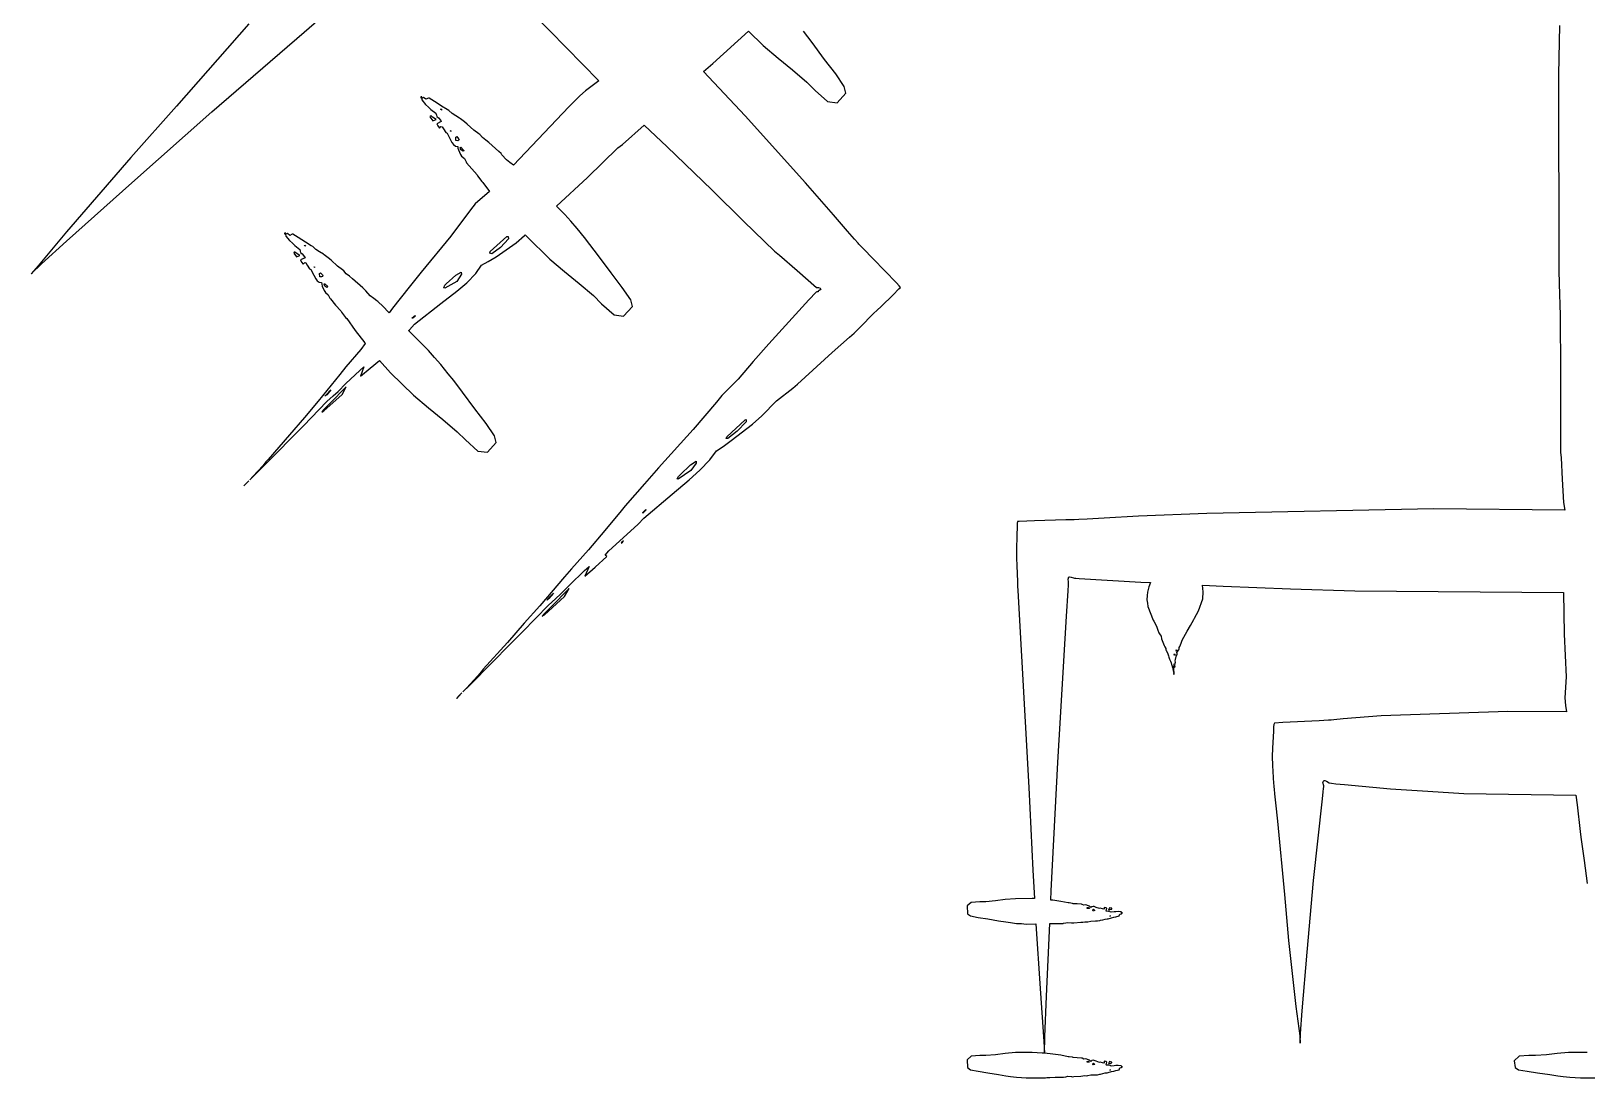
# Model space of a CAD drawing. Extents: x 0 to 162, y 0 to 357.
# Drawn here: x 40.3 to 80, y 232.35 to 259.07 of the extents above; entities that cross this region are included whole.
import ezdxf

# ---------------------------------------------------------------- set-up
doc = ezdxf.new("R2010")
doc.units = 0

msp = doc.modelspace()

# ---------------------------------------------------------------- linework, layer by layer
at = {"layer": 'Layer 1'}
for p, q in [((51.768359, 260.876163), (54.787709, 257.803503)), ((47.264366, 259.044681), (48.875926, 260.440991)), ((45.85264, 259.256569), (44.01039, 257.156159)), ((44.909506, 257.006191), (47.264366, 259.044681)), ((57.696165, 258.245929), (58.601815, 259.068646)), ((58.601815, 259.068646), (58.978731, 258.697899)), ((60.225793, 258.77934), (60.003718, 259.070153)), ((79.298721, 259.213474), (79.267724, 257.965624)), ((58.978731, 258.697899), (59.356149, 258.376807)), ((60.54423, 258.348463), (60.225793, 258.77934)), ((57.458088, 258.035549), (57.696165, 258.245929)), ((59.356149, 258.376807), (59.728044, 258.076881)), ((59.728044, 258.076881), (60.090394, 257.766908)), ((60.82751, 257.97499), (60.54423, 258.348463)), ((54.787709, 257.803503), (54.439422, 257.543687)), ((58.517878, 256.903149), (57.458088, 258.035549)), ((60.090394, 257.766908), (60.302495, 257.55696)), ((61.048004, 257.657772), (60.82751, 257.97499)), ((61.087899, 257.489655), (61.048004, 257.657772)), ((79.267724, 257.965624), (79.276332, 252.967124)), ((50.241585, 257.391357), (50.240005, 257.370472)), ((50.240005, 257.370472), (50.266483, 257.364517)), ((50.2644, 257.392), (50.241585, 257.391357)), ((50.266483, 257.364517), (50.2644, 257.392)), ((50.2644, 257.392), (50.2644, 257.392)), ((50.313717, 257.376279), (50.267797, 257.361857)), ((50.267797, 257.361857), (50.270523, 257.311413)), ((50.270523, 257.311413), (50.363374, 257.197328)), ((50.372554, 257.33208), (50.313717, 257.376279)), ((50.433328, 257.36164), (50.372554, 257.33208)), ((50.454424, 257.361358), (50.433328, 257.36164)), ((50.589103, 257.274176), (50.454424, 257.361358)), ((50.684822, 257.213691), (50.589103, 257.274176)), ((54.29563, 257.418835), (54.022179, 257.133116)), ((54.439422, 257.543687), (54.29563, 257.418835)), ((60.302495, 257.55696), (60.622656, 257.272102)), ((60.622656, 257.272102), (60.863456, 257.241678)), ((60.863456, 257.241678), (61.087899, 257.489655)), ((44.01039, 257.156159), (42.84592, 255.846029)), ((42.864916, 255.200181), (44.909506, 257.006191)), ((50.363374, 257.197328), (50.439215, 257.129092)), ((50.439215, 257.129092), (50.498482, 257.072405)), ((50.482431, 256.901244), (50.473748, 256.877783)), ((50.473748, 256.877783), (50.545359, 256.780417)), ((50.502449, 256.906412), (50.482431, 256.901244)), ((50.498482, 257.072405), (50.626128, 256.970876)), ((50.537609, 256.87642), (50.502449, 256.906412)), ((50.6339, 256.815), (50.537609, 256.87642)), ((50.626128, 256.970876), (50.640623, 256.927753)), ((50.640623, 256.927753), (50.64988, 256.892164)), ((50.64988, 256.892164), (50.691279, 256.857795)), ((50.770781, 257.155499), (50.684822, 257.213691)), ((50.691279, 256.857795), (50.748827, 256.785682)), ((50.753184, 257.067071), (50.755552, 257.084651)), ((50.7532, 257.067), (50.753184, 257.067071)), ((50.784254, 257.055161), (50.7532, 257.067)), ((50.755552, 257.084651), (50.784254, 257.055161)), ((50.917302, 257.06875), (50.770781, 257.155499)), ((50.957626, 257.043993), (50.917302, 257.06875)), ((51.037988, 256.967723), (50.957626, 257.043993)), ((51.135572, 256.909746), (51.037988, 256.967723)), ((51.23251, 256.850197), (51.135572, 256.909746)), ((51.255113, 256.833478), (51.23251, 256.850197)), ((54.022179, 257.133116), (52.760339, 255.813226)), ((60.053528, 255.197729), (58.517878, 256.903149)), ((50.545359, 256.780417), (50.6339, 256.815)), ((50.6339, 256.815), (50.6339, 256.815)), ((50.762029, 256.761287), (50.646363, 256.706818)), ((50.646363, 256.706818), (50.675926, 256.652143)), ((50.675926, 256.652143), (50.714872, 256.592876)), ((50.714872, 256.592876), (50.755555, 256.635568)), ((50.748827, 256.785682), (50.762029, 256.761287)), ((50.755555, 256.635568), (50.783828, 256.629972)), ((50.783828, 256.629972), (50.818197, 256.574219)), ((50.818197, 256.574219), (50.879831, 256.48165)), ((50.879831, 256.48165), (50.91291, 256.46387)), ((50.91291, 256.46387), (50.988896, 256.312974)), ((51.004105, 256.512352), (50.99241, 256.525555)), ((50.99241, 256.525555), (51.011711, 256.517446)), ((51.011711, 256.517446), (51.004105, 256.512352)), ((51.357145, 256.755269), (51.255113, 256.833478)), ((51.427822, 256.69478), (51.357145, 256.755269)), ((51.590627, 256.541587), (51.427822, 256.69478)), ((51.719639, 256.449459), (51.590627, 256.541587)), ((55.386024, 256.174626), (55.94304, 256.667208)), ((55.94304, 256.667208), (56.527753, 256.119017)), ((50.988896, 256.312974), (51.036611, 256.224638)), ((51.036611, 256.224638), (51.075276, 256.174403)), ((51.075276, 256.174403), (51.126076, 256.136946)), ((51.126076, 256.136946), (51.184053, 256.126902)), ((51.131035, 256.362393), (51.160239, 256.37782)), ((51.137492, 256.277727), (51.131035, 256.362393)), ((51.184922, 256.269401), (51.137492, 256.277727)), ((51.160239, 256.37782), (51.204726, 256.320633)), ((51.184053, 256.126902), (51.189147, 256.083276)), ((51.209103, 256.283752), (51.184922, 256.269401)), ((51.189147, 256.083276), (51.203066, 256.036207)), ((51.204726, 256.320633), (51.218951, 256.303216)), ((51.218951, 256.303216), (51.2091, 256.283)), ((51.2091, 256.283), (51.209103, 256.283752)), ((51.246845, 256.0855), (51.261196, 256.106949)), ((51.27117, 256.037929), (51.246845, 256.0855)), ((51.261196, 256.106949), (51.342778, 256.025796)), ((51.750779, 256.428433), (51.719639, 256.449459)), ((51.814497, 256.350512), (51.750779, 256.428433)), ((51.896293, 256.28866), (51.814497, 256.350512)), ((51.975795, 256.223436), (51.896293, 256.28866)), ((52.23389, 255.994331), (51.975795, 256.223436)), ((54.492058, 255.33512), (55.270646, 256.08795)), ((55.270646, 256.08795), (55.386024, 256.174626)), ((56.527753, 256.119017), (57.665173, 255.016177)), ((42.84592, 255.846029), (41.20141, 253.942219)), ((51.203066, 256.036207), (51.251859, 255.920541)), ((51.251859, 255.920541), (51.281995, 255.874835)), ((51.316517, 256.002338), (51.27117, 256.037929)), ((51.281995, 255.874835), (51.354035, 255.817431)), ((51.338759, 256.014823), (51.316517, 256.002338)), ((51.3388, 256.014), (51.338759, 256.014823)), ((51.342778, 256.025796), (51.3388, 256.014)), ((51.354035, 255.817431), (51.395293, 255.732406)), ((51.395293, 255.732406), (51.410073, 255.708296)), ((51.410073, 255.708296), (51.541524, 255.552594)), ((52.289643, 255.944677), (52.23389, 255.994331)), ((52.310307, 255.914541), (52.289643, 255.944677)), ((52.425829, 255.786536), (52.310307, 255.914541)), ((52.515161, 255.719014), (52.425829, 255.786536)), ((52.610163, 255.651352), (52.515161, 255.719014)), ((52.760339, 255.813226), (52.610163, 255.651352)), ((51.541524, 255.552594), (51.679576, 255.401698)), ((51.679576, 255.401698), (51.691489, 255.375508)), ((51.691489, 255.375508), (51.798759, 255.233437)), ((53.706352, 254.597716), (54.492058, 255.33512)), ((41.201976, 253.709811), (42.864916, 255.200181)), ((51.99543, 254.971682), (51.63186, 254.663146)), ((51.798759, 255.233437), (51.825736, 255.207605)), ((51.825736, 255.207605), (51.99543, 254.971682)), ((57.665173, 255.016177), (58.483083, 254.210611)), ((60.772489, 254.377809), (60.053528, 255.197729)), ((51.507011, 254.51139), (51.007972, 253.838494)), ((51.63186, 254.663146), (51.507011, 254.51139)), ((53.915081, 254.390997), (53.706352, 254.597716)), ((54.068847, 254.215277), (53.915081, 254.390997)), ((54.230436, 254.033884), (54.068847, 254.215277)), ((58.483083, 254.210611), (59.269562, 253.452402)), ((61.130536, 253.966812), (60.772489, 254.377809)), ((41.20141, 253.942219), (40.476565, 253.077527)), ((40.561513, 253.129475), (41.201976, 253.709811)), ((46.765882, 253.916357), (46.764231, 253.895472)), ((46.764231, 253.895472), (46.79078, 253.889517)), ((46.7887, 253.917), (46.765882, 253.916357)), ((46.79078, 253.889517), (46.7887, 253.917)), ((46.7887, 253.917), (46.7887, 253.917)), ((46.837838, 253.900549), (46.792059, 253.886128)), ((46.792059, 253.886128), (46.794855, 253.835686)), ((46.794855, 253.835686), (46.887633, 253.721598)), ((46.896746, 253.85635), (46.837838, 253.900549)), ((46.887633, 253.721598), (46.963475, 253.653433)), ((46.957664, 253.885913), (46.896746, 253.85635)), ((46.97876, 253.885631), (46.957664, 253.885913)), ((47.11338, 253.798523), (46.97876, 253.885631)), ((47.209172, 253.737964), (47.11338, 253.798523)), ((47.294916, 253.679773), (47.209172, 253.737964)), ((47.441649, 253.593023), (47.294916, 253.679773)), ((51.007972, 253.838494), (50.251335, 252.920276)), ((52.013512, 253.440494), (52.43958, 253.826379)), ((52.482779, 253.768611), (52.274265, 253.548114)), ((52.43958, 253.826379), (52.473376, 253.829766)), ((52.473376, 253.829766), (52.4828, 253.768)), ((52.4828, 253.768), (52.482779, 253.768611)), ((52.676273, 253.665492), (52.889305, 253.854919)), ((52.889305, 253.854919), (52.902507, 253.873145)), ((52.902507, 253.873145), (52.946565, 253.826937)), ((52.946565, 253.826937), (53.532136, 253.251204)), ((54.418427, 253.80069), (54.230436, 254.033884)), ((54.557054, 253.623455), (54.418427, 253.80069)), ((61.309487, 253.761239), (61.130536, 253.966812)), ((61.398892, 253.658417), (61.309487, 253.761239)), ((46.963475, 253.653433), (47.022815, 253.596678)), ((47.006614, 253.426247), (46.998004, 253.402783)), ((46.998004, 253.402783), (47.069688, 253.305487)), ((47.026847, 253.431485), (47.006614, 253.426247)), ((47.022815, 253.596678), (47.150464, 253.495146)), ((47.061935, 253.40142), (47.026847, 253.431485)), ((47.1583, 253.34), (47.061935, 253.40142)), ((47.069688, 253.305487), (47.1583, 253.34)), ((47.150464, 253.495146), (47.164956, 253.452023)), ((47.1583, 253.34), (47.1583, 253.34)), ((47.164956, 253.452023), (47.174142, 253.416505)), ((47.286162, 253.285565), (47.170496, 253.231097)), ((47.174142, 253.416505), (47.215629, 253.382074)), ((47.215629, 253.382074), (47.273103, 253.309964)), ((47.273103, 253.309964), (47.286162, 253.285565)), ((47.277559, 253.591383), (47.279856, 253.608963)), ((47.2776, 253.591), (47.277559, 253.591383)), ((47.308699, 253.5794), (47.2776, 253.591)), ((47.279856, 253.608963), (47.308699, 253.5794)), ((47.481903, 253.568269), (47.441649, 253.593023)), ((47.562265, 253.491996), (47.481903, 253.568269)), ((47.659914, 253.434019), (47.562265, 253.491996)), ((47.756854, 253.37447), (47.659914, 253.434019)), ((47.779384, 253.357752), (47.756854, 253.37447)), ((47.881416, 253.279613), (47.779384, 253.357752)), ((47.952164, 253.219054), (47.881416, 253.279613)), ((51.960109, 253.187476), (52.160227, 253.310677)), ((52.00053, 253.402959), (52.013512, 253.440494)), ((52.054846, 253.386742), (52.00053, 253.402959)), ((52.274265, 253.548114), (52.054846, 253.386742)), ((52.160227, 253.310677), (52.676273, 253.665492)), ((54.779126, 253.332642), (54.557054, 253.623455)), ((55.097566, 252.901765), (54.779126, 253.332642)), ((59.269562, 253.452402), (59.393982, 253.348358)), ((59.393982, 253.348358), (59.84545, 252.956947)), ((61.421278, 253.632802), (61.398892, 253.658417)), ((61.44998, 253.600871), (61.421278, 253.632802)), ((61.526826, 253.517424), (61.44998, 253.600871)), ((61.783199, 253.257966), (61.526826, 253.517424)), ((40.297353, 252.878046), (40.561513, 253.129475)), ((40.476565, 253.077527), (40.297353, 252.878046)), ((47.170496, 253.231097), (47.200202, 253.176346)), ((47.200202, 253.176346), (47.239149, 253.117079)), ((47.239149, 253.117079), (47.279834, 253.159917)), ((47.279834, 253.159917), (47.308104, 253.154248)), ((47.308104, 253.154248), (47.342535, 253.098495)), ((47.342535, 253.098495), (47.404173, 253.005926)), ((47.404173, 253.005926), (47.437249, 252.988061)), ((47.437249, 252.988061), (47.513234, 252.837306)), ((47.528477, 253.036735), (47.516782, 253.049867)), ((47.516782, 253.049867), (47.535939, 253.041759)), ((47.535939, 253.041759), (47.528477, 253.036735)), ((47.655409, 252.8867), (47.68454, 252.9022)), ((47.661866, 252.802034), (47.655409, 252.8867)), ((47.68454, 252.9022), (47.729027, 252.84494)), ((48.114899, 253.065934), (47.952164, 253.219054)), ((48.243911, 252.973802), (48.114899, 253.065934)), ((48.275051, 252.952706), (48.243911, 252.973802)), ((48.338768, 252.874785), (48.275051, 252.952706)), ((50.251335, 252.920276), (49.941864, 252.534388)), ((51.131536, 252.840779), (51.269588, 252.920998)), ((51.269588, 252.920998), (51.2771, 252.861)), ((51.415361, 252.645881), (51.646837, 252.881517)), ((51.646837, 252.881517), (51.789983, 253.099141)), ((51.789983, 253.099141), (51.960109, 253.187476)), ((53.532136, 253.251204), (53.909557, 252.930035)), ((53.909557, 252.930035), (54.281379, 252.630183)), ((55.380846, 252.528366), (55.097566, 252.901765)), ((59.84545, 252.956947), (60.335018, 252.526934)), ((62.37523, 252.641898), (61.783199, 253.257966)), ((79.276332, 252.967124), (79.288818, 252.617976)), ((47.513234, 252.837306), (47.560809, 252.748908)), ((47.560809, 252.748908), (47.599555, 252.698673)), ((47.599555, 252.698673), (47.650211, 252.661216)), ((47.650211, 252.661216), (47.708332, 252.651172)), ((47.709294, 252.793708), (47.661866, 252.802034)), ((47.708332, 252.651172), (47.713496, 252.607546)), ((47.73326, 252.808059), (47.709294, 252.793708)), ((47.713496, 252.607546), (47.727418, 252.560477)), ((47.727418, 252.560477), (47.776138, 252.444882)), ((47.729027, 252.84494), (47.742553, 252.827788)), ((47.7333, 252.808), (47.73326, 252.808059)), ((47.742553, 252.827788), (47.7333, 252.808)), ((47.771216, 252.609807), (47.785567, 252.631332)), ((47.79547, 252.562236), (47.771216, 252.609807)), ((47.785567, 252.631332), (47.867078, 252.550182)), ((47.840744, 252.526648), (47.79547, 252.562236)), ((47.862989, 252.53913), (47.840744, 252.526648)), ((47.863, 252.539), (47.862989, 252.53913)), ((47.867078, 252.550182), (47.863, 252.539)), ((48.420638, 252.812933), (48.338768, 252.874785)), ((48.500067, 252.747711), (48.420638, 252.812933)), ((48.758235, 252.518603), (48.500067, 252.747711)), ((48.813985, 252.468952), (48.758235, 252.518603)), ((49.941864, 252.534388), (49.522254, 251.999258)), ((50.826084, 252.515594), (50.85084, 252.581894)), ((50.850984, 252.509351), (50.826084, 252.515594)), ((50.85084, 252.581894), (50.888438, 252.620496)), ((51.16081, 252.682491), (50.850984, 252.509351)), ((50.888438, 252.620496), (51.131536, 252.840779)), ((51.159851, 252.429761), (51.415361, 252.645881)), ((51.277049, 252.86173), (51.16081, 252.682491)), ((51.2771, 252.861), (51.277049, 252.86173)), ((54.281379, 252.630183), (54.643729, 252.32021)), ((55.60134, 252.211075), (55.380846, 252.528366)), ((60.335018, 252.526934), (60.392278, 252.52392)), ((60.392278, 252.52392), (60.433677, 252.504906)), ((60.433677, 252.504906), (60.450252, 252.474991)), ((62.290199, 252.337739), (62.442317, 252.489639)), ((62.444902, 252.565839), (62.37523, 252.641898)), ((62.442317, 252.489639), (62.479485, 252.527954)), ((62.479485, 252.527954), (62.444902, 252.565839)), ((79.288818, 252.617976), (79.314435, 251.819511)), ((47.776138, 252.444882), (47.806336, 252.399032)), ((47.806336, 252.399032), (47.878303, 252.341702)), ((47.878303, 252.341702), (47.919417, 252.256677)), ((47.919417, 252.256677), (47.934411, 252.232567)), ((47.934411, 252.232567), (48.065864, 252.076865)), ((48.834649, 252.438814), (48.813985, 252.468952)), ((48.9501, 252.310809), (48.834649, 252.438814)), ((49.039432, 252.243287), (48.9501, 252.310809)), ((49.122879, 252.183016), (49.039432, 252.243287)), ((49.146631, 252.167733), (49.122879, 252.183016)), ((49.27923, 252.036999), (49.146631, 252.167733)), ((50.078752, 251.588102), (50.75287, 252.115772)), ((50.75287, 252.115772), (51.159851, 252.429761)), ((54.643729, 252.32021), (54.855901, 252.110192)), ((54.855901, 252.110192), (55.176062, 251.825405)), ((55.641308, 252.042888), (55.60134, 252.211075)), ((60.142068, 252.213885), (59.801818, 251.839836)), ((60.332788, 252.409338), (60.142068, 252.213885)), ((60.349795, 252.412566), (60.332788, 252.409338)), ((60.377777, 252.417302), (60.349795, 252.412566)), ((60.38402, 252.434091), (60.377777, 252.417302)), ((60.408201, 252.449591), (60.38402, 252.434091)), ((60.450252, 252.474991), (60.408201, 252.449591)), ((61.986971, 252.040396), (62.290199, 252.337739)), ((48.065864, 252.076865), (48.203916, 251.92604)), ((48.203916, 251.92604), (48.215756, 251.899779)), ((48.215756, 251.899779), (48.323096, 251.757708)), ((48.323096, 251.757708), (48.349862, 251.731876)), ((48.349862, 251.731876), (48.569496, 251.426642)), ((49.415989, 251.896794), (49.27923, 252.036999)), ((49.430772, 251.882875), (49.415989, 251.896794)), ((49.522254, 251.999258), (49.430772, 251.882875)), ((50.024539, 251.747413), (50.093709, 251.81242)), ((50.028699, 251.73213), (50.024539, 251.747413)), ((50.0287, 251.732), (50.028699, 251.73213)), ((50.096147, 251.797137), (50.0287, 251.732)), ((50.093709, 251.81242), (50.096147, 251.797137)), ((55.176062, 251.825405), (55.416721, 251.795055)), ((55.416721, 251.795055), (55.641308, 252.042888)), ((59.801818, 251.839836), (59.123252, 251.09002)), ((61.453489, 251.511363), (61.791374, 251.864386)), ((61.791374, 251.864386), (61.8858, 251.950345)), ((61.8858, 251.950345), (61.986971, 252.040396)), ((79.314435, 251.819511), (79.326853, 250.372691)), ((48.569496, 251.426642), (48.810728, 251.115162)), ((49.92384, 251.426083), (49.950603, 251.446175)), ((50.43946, 250.915278), (49.92384, 251.426083)), ((49.950603, 251.446175), (50.078752, 251.588102)), ((61.184275, 251.261878), (61.296424, 251.361184)), ((61.296424, 251.361184), (61.324121, 251.386443)), ((61.324121, 251.386443), (61.364947, 251.425333)), ((61.364947, 251.425333), (61.453489, 251.511363)), ((48.714148, 250.945323), (48.331133, 250.497804)), ((48.82551, 251.097441), (48.714148, 250.945323)), ((48.810728, 251.115162), (48.82551, 251.097441)), ((50.593152, 250.739555), (50.43946, 250.915278)), ((59.123252, 251.09002), (58.725528, 250.639845)), ((60.736324, 250.864298), (61.184275, 251.261878)), ((48.681574, 250.410264), (48.786905, 250.503759)), ((48.786905, 250.503759), (48.705625, 250.260374)), ((48.948649, 250.464437), (49.190098, 250.665704)), ((49.190098, 250.665704), (49.470867, 250.351213)), ((50.754812, 250.558162), (50.593152, 250.739555)), ((50.942806, 250.324968), (50.754812, 250.558162)), ((58.725528, 250.639845), (58.335051, 250.187804)), ((59.856277, 250.060454), (60.736324, 250.864298)), ((48.178298, 250.306438), (47.624799, 249.623139)), ((48.331133, 250.497804), (48.178298, 250.306438)), ((48.331706, 250.073457), (48.681574, 250.410264)), ((48.705625, 250.260374), (48.948649, 250.464437)), ((49.470867, 250.351213), (50.056441, 249.77548)), ((51.081431, 250.147733), (50.942806, 250.324968)), ((51.303506, 249.85692), (51.081431, 250.147733)), ((58.335051, 250.187804), (57.924982, 249.767189)), ((79.326853, 250.372691), (79.321903, 249.324171)), ((47.766327, 249.374506), (48.238027, 249.798206)), ((47.840459, 249.78325), (47.794753, 249.748523)), ((47.794753, 249.748523), (47.815562, 249.779231)), ((47.815562, 249.779231), (47.941917, 249.910109)), ((47.8405, 249.783), (47.840459, 249.78325)), ((47.941917, 249.910109), (47.8405, 249.783)), ((47.842497, 249.617254), (48.005088, 249.760688)), ((48.333317, 249.989426), (47.9221, 249.565)), ((48.005088, 249.760688), (48.133812, 249.86925)), ((48.133812, 249.86925), (48.331706, 250.073457)), ((48.238027, 249.798206), (48.333317, 249.989426)), ((50.056441, 249.77548), (50.433859, 249.454388)), ((51.621872, 249.426043), (51.303506, 249.85692)), ((57.924982, 249.767189), (57.785423, 249.600579)), ((59.319135, 249.629075), (59.732144, 249.956196)), ((59.732144, 249.956196), (59.856277, 250.060454)), ((47.247954, 248.99774), (47.842497, 249.617254)), ((47.624799, 249.623139), (47.274717, 249.209915)), ((47.747599, 249.394013), (47.715381, 249.346882)), ((47.715381, 249.346882), (47.766327, 249.374506)), ((47.9221, 249.565), (47.747599, 249.394013)), ((47.9221, 249.565), (47.9221, 249.565)), ((50.433859, 249.454388), (50.80561, 249.154462)), ((51.905008, 249.052644), (51.621872, 249.426043)), ((57.785423, 249.600579), (57.189734, 248.899483)), ((58.942933, 249.246563), (59.319135, 249.629075)), ((79.321903, 249.324171), (79.324485, 248.326666)), ((47.274717, 249.209915), (46.892636, 248.763541)), ((46.94272, 248.688199), (47.247954, 248.99774)), ((50.80561, 249.154462), (51.168104, 248.844489)), ((52.125706, 248.735426), (51.905008, 249.052644)), ((58.050635, 248.711043), (58.513942, 249.14608)), ((58.161979, 248.618433), (58.703281, 249.040919)), ((58.542929, 249.101031), (58.309447, 248.859799)), ((58.513942, 249.14608), (58.545873, 249.155193)), ((58.543, 249.101), (58.542929, 249.101031)), ((58.545873, 249.155193), (58.543, 249.101)), ((58.703281, 249.040919), (58.942933, 249.246563)), ((46.892636, 248.763541), (46.342148, 248.13836)), ((46.563936, 248.303607), (46.94272, 248.688199)), ((51.168104, 248.844489), (51.380053, 248.634541)), ((51.380053, 248.634541), (51.700355, 248.349612)), ((51.941014, 248.319332), (52.165601, 248.567165)), ((52.165601, 248.567165), (52.125706, 248.735426)), ((57.189734, 248.899483), (56.309766, 247.926446)), ((57.956194, 248.466459), (58.161979, 248.618433)), ((58.031836, 248.673877), (58.050635, 248.711043)), ((58.078905, 248.669079), (58.031836, 248.673877)), ((58.309447, 248.859799), (58.078905, 248.669079)), ((46.016391, 247.754341), (46.563936, 248.303607)), ((46.342148, 248.13836), (46.290632, 248.077225)), ((51.700355, 248.349612), (51.941014, 248.319332)), ((57.358996, 247.861672), (57.613718, 248.123712)), ((57.613718, 248.123712), (57.7837, 248.352876)), ((57.7837, 248.352876), (57.956194, 248.466459)), ((79.324485, 248.326666), (79.336398, 248.179064)), ((79.336398, 248.179064), (79.36933, 247.634678)), ((45.874538, 247.612987), (46.016391, 247.754341)), ((46.219308, 247.982371), (45.954756, 247.701027)), ((46.290632, 248.077225), (46.219308, 247.982371)), ((56.309766, 247.926446), (55.948923, 247.517814)), ((57.127526, 247.851816), (56.808299, 247.636845)), ((56.820138, 247.705154), (56.861825, 247.747702)), ((56.861825, 247.747702), (57.126809, 247.995321)), ((57.085116, 247.613839), (57.358996, 247.861672)), ((57.126809, 247.995321), (57.269523, 248.094054)), ((57.266379, 248.039951), (57.127526, 247.851816)), ((57.2664, 248.039), (57.266379, 248.039951)), ((57.269523, 248.094054), (57.2664, 248.039)), ((45.784974, 247.521057), (45.7275, 247.461)), ((45.7275, 247.461), (45.778159, 247.512878)), ((45.7275, 247.461), (45.7275, 247.461)), ((45.778159, 247.512878), (45.852349, 247.590083)), ((45.852349, 247.590083), (45.784974, 247.521057)), ((45.954756, 247.701027), (45.874538, 247.612987)), ((55.948923, 247.517814), (55.459499, 246.950754)), ((56.652591, 247.248545), (57.085116, 247.613839)), ((56.78584, 247.638567), (56.820138, 247.705154)), ((56.808299, 247.636845), (56.78584, 247.638567)), ((79.36933, 247.634678), (79.400042, 247.040855)), ((55.459499, 246.950754), (55.353161, 246.827124)), ((55.93277, 246.638361), (56.652591, 247.248545)), ((79.400042, 247.040855), (79.430967, 246.839873)), ((55.353161, 246.827124), (54.93556, 246.326648)), ((55.789621, 246.48273), (55.93277, 246.638361)), ((55.904518, 246.782916), (55.980359, 246.855532)), ((55.906166, 246.768926), (55.904518, 246.782916)), ((55.980359, 246.841251), (55.906166, 246.768926)), ((55.980359, 246.855532), (55.9804, 246.841)), ((55.9804, 246.841), (55.980359, 246.841251)), ((65.464028, 246.555303), (65.461874, 246.506941)), ((65.512674, 246.55681), (65.464028, 246.555303)), ((65.903368, 246.568649), (65.512674, 246.55681)), ((66.700829, 246.591681), (65.903368, 246.568649)), ((66.910703, 246.597565), (66.700829, 246.591681)), ((67.027876, 246.60352), (66.910703, 246.597565)), ((67.245718, 246.615503), (67.027876, 246.60352)), ((67.681545, 246.639252), (67.245718, 246.615503)), ((68.553047, 246.685102), (67.681545, 246.639252)), ((70.296847, 246.760012), (68.553047, 246.685102)), ((76.093747, 246.87611), (70.296847, 246.760012)), ((79.430967, 246.839873), (76.093747, 246.87611)), ((54.93556, 246.326648), (54.519754, 245.830406)), ((55.314833, 246.053719), (55.789621, 246.48273)), ((65.453337, 246.212612), (65.442215, 245.822276)), ((65.45886, 246.408711), (65.453337, 246.212612)), ((65.461874, 246.506941), (65.45886, 246.408711)), ((54.519754, 245.830406), (54.083786, 245.347369)), ((54.946742, 245.694597), (55.036864, 245.803447)), ((55.036864, 245.803447), (55.314833, 246.053719)), ((55.353369, 245.999595), (55.3878, 246.026)), ((55.370232, 246.025213), (55.353369, 245.999595)), ((55.417363, 246.058721), (55.370232, 246.025213)), ((55.3878, 246.026), (55.417363, 246.058721)), ((65.442215, 245.822276), (65.444583, 245.622375)), ((54.083786, 245.347369), (53.908636, 245.141652)), ((54.419803, 245.302385), (54.534667, 245.407372)), ((54.534667, 245.407372), (54.425461, 245.157385)), ((54.425461, 245.157385), (54.688577, 245.389005)), ((54.688577, 245.389005), (54.992163, 245.661521)), ((54.992163, 245.661521), (54.946742, 245.694597)), ((65.444583, 245.622375), (65.450682, 245.420392)), ((65.450682, 245.420392), (65.462879, 245.018361)), ((53.908636, 245.141652), (53.277068, 244.404539)), ((54.033989, 244.928192), (54.419803, 245.302385)), ((65.462879, 245.018361), (65.464316, 244.97861)), ((65.464316, 244.97861), (65.465749, 244.95242)), ((65.465749, 244.95242), (65.468834, 244.899969)), ((66.75597, 245.084897), (66.773834, 245.138208)), ((66.767092, 245.015583), (66.75597, 245.084897)), ((66.771325, 244.980065), (66.767092, 245.015583)), ((66.769028, 244.9401), (66.771325, 244.980065)), ((66.773834, 245.138208), (66.797586, 245.14488)), ((66.797586, 245.14488), (66.833248, 245.135482)), ((66.833248, 245.135482), (66.894453, 245.116827)), ((66.894453, 245.116827), (66.920356, 245.107497)), ((66.920356, 245.107497), (66.959172, 245.102835)), ((66.959172, 245.102835), (67.03925, 245.098099)), ((67.03925, 245.098099), (68.61565, 245.008635)), ((68.61565, 245.008635), (68.860901, 244.996079)), ((68.860901, 244.996079), (68.819285, 244.884503)), ((53.395467, 244.167268), (53.910522, 244.642702)), ((53.511199, 244.586061), (53.461616, 244.546739)), ((53.461616, 244.546739), (53.485726, 244.579604)), ((53.485726, 244.579604), (53.626862, 244.723108)), ((53.495989, 244.420113), (53.674006, 244.580624)), ((53.5112, 244.586), (53.511199, 244.586061)), ((53.626862, 244.723108), (53.5112, 244.586)), ((54.026188, 244.844183), (53.5706, 244.375)), ((53.674006, 244.580624), (53.814355, 244.702962)), ((53.814355, 244.702962), (54.033989, 244.928192)), ((53.910522, 244.642702), (54.026188, 244.844183)), ((65.468834, 244.899969), (65.475006, 244.795211)), ((65.475006, 244.795211), (65.572517, 243.118921)), ((66.720523, 244.14026), (66.759486, 244.78008)), ((66.759486, 244.78008), (66.769028, 244.9401)), ((68.772359, 244.666949), (68.766331, 244.556377)), ((68.766331, 244.556377), (68.780682, 244.466328)), ((68.785059, 244.749824), (68.772359, 244.666949)), ((68.819285, 244.884503), (68.785059, 244.749824)), ((70.088456, 244.273689), (70.194721, 244.578565)), ((70.203978, 244.761894), (70.184031, 244.928001)), ((70.184031, 244.928001), (70.717871, 244.900591)), ((70.194721, 244.578565), (70.203978, 244.761894)), ((70.717871, 244.900591), (72.429831, 244.838525)), ((72.429831, 244.838525), (74.074621, 244.780407)), ((74.074621, 244.780407), (79.395071, 244.742521)), ((79.395071, 244.742521), (79.418605, 243.681651)), ((52.83529, 243.737387), (53.495989, 244.420113)), ((53.277068, 244.404539), (52.881568, 243.955524)), ((53.378305, 244.185065), (53.34128, 244.134336)), ((53.34128, 244.134336), (53.395467, 244.167268)), ((53.5706, 244.375), (53.378305, 244.185065)), ((53.5706, 244.375), (53.5706, 244.375)), ((68.780682, 244.466328), (68.793664, 244.379867)), ((68.793664, 244.379867), (68.929994, 244.033372)), ((69.986292, 244.090216), (70.088456, 244.273689)), ((52.881568, 243.955524), (52.451411, 243.468897)), ((66.4968, 240.40044), (66.720523, 244.14026)), ((68.929994, 244.033372), (68.945206, 244.009191)), ((68.945206, 244.009191), (68.977854, 243.953876)), ((68.977854, 243.953876), (69.019758, 243.853566)), ((69.019758, 243.853566), (69.043868, 243.780882)), ((69.043868, 243.780882), (69.070129, 243.711783)), ((69.707677, 243.60316), (69.793348, 243.754772)), ((69.793348, 243.754772), (69.880456, 243.899857)), ((69.880456, 243.899857), (69.966345, 244.052116)), ((69.966345, 244.052116), (69.986292, 244.090216)), ((52.451411, 243.468897), (51.835416, 242.784226)), ((52.077509, 242.97035), (52.497117, 243.395269)), ((52.497117, 243.395269), (52.83529, 243.737387)), ((69.070129, 243.711783), (69.103637, 243.66378)), ((69.103637, 243.66378), (69.128679, 243.622595)), ((69.128679, 243.622595), (69.144178, 243.558663)), ((69.144178, 243.558663), (69.156734, 243.51762)), ((69.156734, 243.51762), (69.211486, 243.389757)), ((69.211486, 243.389757), (69.229062, 243.351801)), ((69.590862, 243.333082), (69.612963, 243.366305)), ((69.612963, 243.366305), (69.644174, 243.451906)), ((69.644174, 243.451906), (69.666707, 243.527747)), ((69.666707, 243.527747), (69.707677, 243.60316)), ((79.418605, 243.681651), (79.438694, 243.134033)), ((51.471556, 242.362749), (52.077509, 242.97035)), ((65.572517, 243.118921), (65.755055, 239.762831)), ((69.229062, 243.351801), (69.248078, 243.314059)), ((69.248078, 243.314059), (69.254967, 243.276891)), ((69.254967, 243.276891), (69.262573, 243.263186)), ((69.262573, 243.263186), (69.291273, 243.205139)), ((69.291273, 243.205139), (69.318109, 243.122264)), ((69.318109, 243.122264), (69.330377, 243.087751)), ((69.330377, 243.087751), (69.348818, 243.040465)), ((69.348818, 243.040465), (69.370631, 242.989101)), ((69.370631, 242.989101), (69.387205, 242.948201)), ((69.46537, 243.162345), (69.474339, 243.173109)), ((69.47312, 243.131995), (69.46537, 243.162345)), ((69.49436, 243.155959), (69.4731, 243.132)), ((69.4731, 243.132), (69.47312, 243.131995)), ((69.474339, 243.173109), (69.49436, 243.155959)), ((69.488532, 242.993837), (69.497718, 243.034304)), ((69.50023, 242.961762), (69.488532, 242.993837)), ((69.494201, 242.936004), (69.50023, 242.961762)), ((69.497718, 243.034304), (69.518382, 243.107205)), ((69.524202, 243.235102), (69.51674, 243.276002)), ((69.51674, 243.276002), (69.533459, 243.253989)), ((69.518382, 243.107205), (69.533018, 243.142867)), ((69.533459, 243.253989), (69.5242, 243.235)), ((69.5242, 243.235), (69.524202, 243.235102)), ((69.527639, 243.207301), (69.540339, 243.220145)), ((69.538832, 243.189433), (69.527639, 243.207301)), ((69.533018, 243.142867), (69.539334, 243.166328)), ((69.539334, 243.166328), (69.538832, 243.189433)), ((69.540339, 243.220145), (69.552475, 243.236144)), ((69.552475, 243.236144), (69.580604, 243.279267)), ((69.580604, 243.279267), (69.589499, 243.299144)), ((69.589499, 243.299144), (69.590862, 243.333082)), ((79.438694, 243.134033), (79.466967, 242.58979)), ((51.697291, 242.613741), (51.403608, 242.30348)), ((51.777724, 242.71728), (51.697291, 242.613741)), ((51.835416, 242.784226), (51.777724, 242.71728)), ((69.387205, 242.948201), (69.397467, 242.907087)), ((69.397467, 242.907087), (69.403278, 242.89008)), ((69.403278, 242.89008), (69.42294, 242.828804)), ((69.42294, 242.828804), (69.432412, 242.790919)), ((69.432412, 242.790919), (69.441954, 242.749949)), ((69.441954, 242.749949), (69.452788, 242.691684)), ((69.452788, 242.691684), (69.459965, 242.650858)), ((69.455599, 242.83928), (69.458325, 242.854492)), ((69.459401, 242.77915), (69.455599, 242.83928)), ((69.458325, 242.854492), (69.460405, 242.886062)), ((69.459965, 242.748729), (69.459401, 242.77915)), ((69.460826, 242.710844), (69.459965, 242.748729)), ((69.459965, 242.650858), (69.460826, 242.710844)), ((69.460405, 242.886062), (69.462485, 242.920146)), ((69.462485, 242.920146), (69.488247, 242.913903)), ((69.4872, 242.867343), (69.473137, 242.881476)), ((69.473137, 242.881476), (69.474932, 242.840148)), ((69.4745, 242.823), (69.4872, 242.867343)), ((69.474932, 242.840148), (69.4745, 242.823)), ((69.4745, 242.823), (69.4745, 242.823)), ((69.488247, 242.913903), (69.494201, 242.936004)), ((79.466967, 242.58979), (79.433817, 242.053368)), ((51.2076, 242.095), (51.29155, 242.181964)), ((51.29155, 242.181964), (51.21535, 242.10404)), ((51.314491, 242.206257), (51.471556, 242.362749)), ((51.403608, 242.30348), (51.314491, 242.206257)), ((51.21535, 242.10404), (51.151568, 242.037599)), ((51.151568, 242.037599), (51.2076, 242.095)), ((51.1516, 242.038), (51.1516, 242.038)), ((51.1516, 242.038), (51.1516, 242.038)), ((51.1516, 242.038), (51.1516, 242.038)), ((79.433817, 242.053368), (79.45276, 241.855688)), ((79.45276, 241.855688), (79.479808, 241.691805)), ((72.003701, 241.369494), (72.000758, 241.314819)), ((72.020778, 241.409673), (72.003701, 241.369494)), ((72.237039, 241.421084), (72.020778, 241.409673)), ((73.161717, 241.468367), (72.237039, 241.421084)), ((73.39972, 241.480136), (73.161717, 241.468367)), ((73.428995, 241.481713), (73.39972, 241.480136)), ((73.444063, 241.483077), (73.428995, 241.481713)), ((73.474543, 241.485947), (73.444063, 241.483077)), ((73.535176, 241.491687), (73.474543, 241.485947)), ((73.777986, 241.514575), (73.535176, 241.491687)), ((74.749518, 241.589415), (73.777986, 241.514575)), ((77.979388, 241.70551), (74.749518, 241.589415)), ((79.479808, 241.691805), (77.979388, 241.70551)), ((71.995161, 241.205754), (71.973636, 240.77208)), ((72.000758, 241.314819), (71.995161, 241.205754)), ((71.973636, 240.77208), (71.965598, 240.555243)), ((66.328031, 237.12263), (66.4968, 240.40044)), ((71.965598, 240.555243), (71.977869, 240.324701)), ((71.977869, 240.324701), (72.002338, 239.868066)), ((72.002338, 239.868066), (72.005423, 239.811452)), ((72.005423, 239.811452), (72.008651, 239.778229)), ((73.253924, 239.89333), (73.284777, 239.942911)), ((73.283772, 239.803865), (73.253924, 239.89333)), ((73.276883, 239.739143), (73.281763, 239.783703)), ((73.281763, 239.783703), (73.283772, 239.803865)), ((73.284777, 239.942911), (73.312762, 239.946354)), ((73.312762, 239.946354), (73.353517, 239.927555)), ((73.353517, 239.927555), (73.422112, 239.882207)), ((73.422112, 239.882207), (73.483461, 239.871085)), ((73.483461, 239.871085), (73.593313, 239.860107)), ((73.593313, 239.860107), (73.812882, 239.838223)), ((73.812882, 239.838223), (74.984242, 239.730163)), ((65.755055, 239.762831), (65.857806, 237.656241)), ((72.008651, 239.778229), (72.014821, 239.719896)), ((72.014821, 239.719896), (72.02738, 239.603152)), ((72.02738, 239.603152), (72.051701, 239.369754)), ((73.0241, 237.3881), (73.247752, 239.4718)), ((73.247752, 239.4718), (73.267127, 239.649961)), ((73.267127, 239.649961), (73.276883, 239.739143)), ((74.984242, 239.730163), (75.938051, 239.668097)), ((75.938051, 239.668097), (76.854477, 239.609905)), ((76.854477, 239.609905), (79.709877, 239.57237)), ((79.709877, 239.57237), (79.744105, 239.324466)), ((72.051701, 239.369754), (72.099705, 238.902646)), ((79.744105, 239.324466), (79.82576, 238.642098)), ((72.099705, 238.902646), (72.282243, 237.032776)), ((79.82576, 238.642098), (79.84341, 238.493649)), ((79.84341, 238.493649), (79.923629, 237.900701)), ((79.923629, 237.900701), (79.999688, 237.311681)), ((65.857806, 237.656241), (65.897054, 236.928238)), ((66.317484, 236.890437), (66.328031, 237.12263)), ((72.282243, 237.032776), (72.385065, 235.859046)), ((72.855266, 235.56184), (73.0241, 237.3881)), ((64.282261, 236.833095), (64.182453, 236.743834)), ((64.182453, 236.743834), (64.191063, 236.543428)), ((64.505126, 236.848089), (64.282261, 236.833095)), ((64.660613, 236.84895), (64.505126, 236.848089)), ((64.908161, 236.871195), (64.660613, 236.84895)), ((65.155562, 236.901762), (64.908161, 236.871195)), ((65.412796, 236.925582), (65.155562, 236.901762)), ((65.840585, 236.929815), (65.412796, 236.925582)), ((65.897054, 236.928238), (65.840585, 236.929815)), ((66.365055, 236.885639), (66.317484, 236.890437)), ((66.568537, 236.855789), (66.365055, 236.885639)), ((66.761839, 236.81941), (66.568537, 236.855789)), ((66.781284, 236.819913), (66.761839, 236.81941)), ((66.873055, 236.805133), (66.781284, 236.819913)), ((66.887118, 236.799104), (66.873055, 236.805133)), ((66.9936, 236.793652), (66.887118, 236.799104)), ((67.099219, 236.78339), (66.9936, 236.793652)), ((67.11357, 236.779439), (67.099219, 236.78339)), ((67.160136, 236.760855), (67.11357, 236.779439)), ((67.207852, 236.767098), (67.160136, 236.760855)), ((67.235837, 236.760426), (67.207852, 236.767098)), ((67.296322, 236.732012), (67.235837, 236.760426)), ((67.241197, 236.677699), (67.2422, 236.698)), ((67.301028, 236.677913), (67.241197, 236.677699)), ((67.24219, 236.698865), (67.271897, 236.702955)), ((67.2422, 236.698), (67.24219, 236.698865)), ((67.271897, 236.702955), (67.298372, 236.693051)), ((67.318855, 236.717949), (67.296322, 236.732012)), ((67.298372, 236.693051), (67.301028, 236.677913)), ((67.33672, 236.701659), (67.318855, 236.717949)), ((67.361905, 236.721979), (67.33672, 236.701659)), ((67.394265, 236.727649), (67.361905, 236.721979)), ((67.385336, 236.624957), (67.3889, 236.641)), ((67.400621, 236.611179), (67.385336, 236.624957)), ((67.388852, 236.64132), (67.409516, 236.657971)), ((67.3889, 236.641), (67.388852, 236.64132)), ((67.427056, 236.722769), (67.394265, 236.727649)), ((67.443025, 236.624669), (67.400621, 236.611179)), ((67.409516, 236.657971), (67.443025, 236.624669)), ((67.477069, 236.705553), (67.427056, 236.722769)), ((67.560734, 236.673767), (67.477069, 236.705553)), ((67.579459, 236.680224), (67.560734, 236.673767)), ((67.636217, 236.667095), (67.579459, 236.680224)), ((67.669519, 236.658064), (67.636217, 236.667095)), ((67.681937, 236.667609), (67.669519, 236.658064)), ((67.717384, 236.694442), (67.68122, 236.703053)), ((67.68122, 236.703053), (67.681937, 236.667609)), ((67.74838, 236.683825), (67.717384, 236.694442)), ((67.72585, 236.611641), (67.74838, 236.683825)), ((67.739626, 236.606843), (67.72585, 236.611641)), ((67.787341, 236.600671), (67.739626, 236.606843)), ((67.815326, 236.603685), (67.787341, 236.600671)), ((67.812977, 236.695237), (67.7931, 236.643)), ((67.7931, 236.643), (67.851221, 236.657783)), ((67.7931, 236.643), (67.7931, 236.643)), ((67.875184, 236.684331), (67.812977, 236.695237)), ((67.831827, 236.592492), (67.815326, 236.603685)), ((67.851221, 236.657783), (67.875184, 236.659936)), ((67.875184, 236.659936), (67.875184, 236.684331)), ((64.191063, 236.543428), (64.267625, 236.488959)), ((64.267625, 236.488959), (64.465745, 236.447989)), ((64.465745, 236.447989), (64.707609, 236.409671)), ((64.707609, 236.409671), (64.983568, 236.36203)), ((64.983568, 236.36203), (65.172566, 236.332825)), ((65.172566, 236.332825), (65.288805, 236.316456)), ((65.288805, 236.316456), (65.443934, 236.297229)), ((65.443934, 236.297229), (65.570147, 236.288832)), ((65.570147, 236.288832), (65.691553, 236.279576)), ((65.691553, 236.279576), (65.931924, 236.280868)), ((65.931924, 236.280868), (66.041274, 234.635868)), ((66.206062, 234.438337), (66.290446, 236.293577)), ((66.290446, 236.293577), (66.429931, 236.297246)), ((66.429931, 236.297246), (66.531966, 236.295812)), ((66.531966, 236.295812), (66.629051, 236.2966)), ((66.629051, 236.2966), (66.643402, 236.30019)), ((66.643402, 236.30019), (66.696285, 236.310019)), ((66.696285, 236.310019), (66.754117, 236.319203)), ((66.754117, 236.319203), (66.843808, 236.313965)), ((66.843808, 236.313965), (66.862392, 236.309946)), ((66.862392, 236.309946), (66.901339, 236.312528)), ((66.901339, 236.312528), (67.080722, 236.32487)), ((67.080722, 236.32487), (67.13396, 236.330898)), ((67.13396, 236.330898), (67.186772, 236.339365)), ((67.186772, 236.339365), (67.239079, 236.333339)), ((67.239079, 236.333339), (67.258236, 236.337643)), ((67.258236, 236.337643), (67.339821, 236.353284)), ((67.339821, 236.353284), (67.456204, 236.357376)), ((67.456204, 236.357376), (67.504492, 236.36168)), ((67.504492, 236.36168), (67.570792, 236.371868)), ((67.570792, 236.371868), (67.585287, 236.374236)), ((67.585287, 236.374236), (67.642976, 236.390165)), ((67.642976, 236.390165), (67.700233, 236.406957)), ((67.700233, 236.406957), (67.757922, 236.408749)), ((67.757922, 236.408749), (67.781744, 236.41528)), ((67.781744, 236.41528), (67.867847, 236.44068)), ((67.841683, 236.486047), (67.825898, 236.477939)), ((67.825898, 236.477939), (67.8417, 236.486)), ((67.853067, 236.580295), (67.831827, 236.592492)), ((67.8417, 236.486), (67.841683, 236.486047)), ((67.93759, 236.591344), (67.853067, 236.580295)), ((67.867847, 236.44068), (67.920874, 236.452375)), ((67.920874, 236.452375), (67.978419, 236.467372)), ((67.980141, 236.592493), (67.93759, 236.591344)), ((67.978419, 236.467372), (68.060216, 236.487608)), ((68.033309, 236.595792), (67.980141, 236.592493)), ((68.109438, 236.586761), (68.033309, 236.595792)), ((68.060216, 236.487608), (68.07952, 236.534739)), ((68.07952, 236.534739), (68.117476, 236.540981)), ((68.129027, 236.566525), (68.109438, 236.586761)), ((68.117476, 236.540981), (68.129027, 236.566525)), ((68.15, 236.565), (68.130843, 236.565787)), ((68.130843, 236.565787), (68.141821, 236.555026)), ((68.141821, 236.555026), (68.15, 236.565)), ((68.15, 236.565), (68.15, 236.565)), ((72.385065, 235.859046), (72.568464, 234.176226)), ((72.733346, 234.06623), (72.855266, 235.56184)), ((66.041274, 234.635868), (66.140221, 233.282758)), ((66.163511, 233.399287), (66.206062, 234.438337)), ((72.568464, 234.176226), (72.667411, 233.42225)), ((72.690731, 233.487257), (72.733346, 234.06623)), ((72.681734, 233.242697), (72.690731, 233.487257)), ((66.140221, 233.282758), (66.154143, 232.979959)), ((66.154542, 232.97982), (66.163511, 233.399287)), ((72.667411, 233.42225), (72.681734, 233.242697)), ((64.282259, 232.906127), (64.182451, 232.816945)), ((64.182451, 232.816945), (64.191061, 232.616395)), ((64.505124, 232.921124), (64.282259, 232.906127)), ((64.660611, 232.921985), (64.505124, 232.921124)), ((64.908159, 232.944227), (64.660611, 232.921985)), ((65.15556, 232.974794), (64.908159, 232.944227)), ((65.412794, 232.998617), (65.15556, 232.974794)), ((65.840583, 233.002921), (65.412794, 232.998617)), ((66.098102, 232.983978), (65.840583, 233.002921)), ((66.154143, 232.979959), (66.098102, 232.983978)), ((66.36508, 232.958797), (66.154542, 232.97982)), ((66.568562, 232.928882), (66.36508, 232.958797)), ((66.761864, 232.892574), (66.568562, 232.928882)), ((66.781309, 232.893076), (66.761864, 232.892574)), ((66.87308, 232.878223), (66.781309, 232.893076)), ((66.887143, 232.872198), (66.87308, 232.878223)), ((66.993625, 232.866672), (66.887143, 232.872198)), ((67.099244, 232.85641), (66.993625, 232.866672)), ((67.113595, 232.852538), (67.099244, 232.85641)), ((67.160161, 232.833954), (67.113595, 232.852538)), ((67.207877, 232.840196), (67.160161, 232.833954)), ((67.235862, 232.833522), (67.207877, 232.840196)), ((67.296347, 232.805108), (67.235862, 232.833522)), ((67.241197, 232.75075), (67.2422, 232.771)), ((67.301028, 232.750894), (67.241197, 232.75075)), ((67.24219, 232.771917), (67.271897, 232.776007)), ((67.2422, 232.771), (67.24219, 232.771917)), ((67.271897, 232.776007), (67.298372, 232.766106)), ((67.31888, 232.791045), (67.296347, 232.805108)), ((67.298372, 232.766106), (67.301028, 232.750894)), ((67.336745, 232.774758), (67.31888, 232.791045)), ((67.36193, 232.795078), (67.336745, 232.774758)), ((67.39429, 232.800745), (67.36193, 232.795078)), ((67.385336, 232.698105), (67.3889, 232.714)), ((67.400621, 232.684256), (67.385336, 232.698105)), ((67.388852, 232.714372), (67.409516, 232.731023)), ((67.3889, 232.714), (67.388852, 232.714372)), ((67.427081, 232.795865), (67.39429, 232.800745)), ((67.443025, 232.697803), (67.400621, 232.684256)), ((67.409516, 232.731023), (67.443025, 232.697803)), ((67.477094, 232.77865), (67.427081, 232.795865)), ((67.560759, 232.746863), (67.477094, 232.77865)), ((67.579484, 232.753391), (67.560759, 232.746863)), ((67.636242, 232.740188), (67.579484, 232.753391)), ((67.669544, 232.731157), (67.636242, 232.740188)), ((67.681962, 232.740699), (67.669544, 232.731157)), ((67.717409, 232.767536), (67.681245, 232.776146)), ((67.681245, 232.776146), (67.681962, 232.740699)), ((67.748405, 232.756916), (67.717409, 232.767536)), ((67.725875, 232.684732), (67.748405, 232.756916)), ((67.739651, 232.679934), (67.725875, 232.684732)), ((67.787366, 232.673762), (67.739651, 232.679934)), ((67.815351, 232.676776), (67.787366, 232.673762)), ((67.812977, 232.76831), (67.7931, 232.716)), ((67.7931, 232.716), (67.851221, 232.730853)), ((67.7931, 232.716), (67.7931, 232.716)), ((67.875184, 232.757402), (67.812977, 232.76831)), ((67.831852, 232.665583), (67.815351, 232.676776)), ((67.853093, 232.653448), (67.831852, 232.665583)), ((67.851221, 232.730853), (67.875184, 232.733007)), ((67.937615, 232.664499), (67.853093, 232.653448)), ((67.875184, 232.733007), (67.875184, 232.757402)), ((67.980166, 232.665575), (67.937615, 232.664499)), ((68.033334, 232.668877), (67.980166, 232.665575)), ((68.109463, 232.659846), (68.033334, 232.668877)), ((68.129052, 232.639684), (68.109463, 232.659846)), ((68.117501, 232.614001), (68.129052, 232.639684)), ((68.149984, 232.637974), (68.130827, 232.638764)), ((68.130827, 232.638764), (68.1418, 232.628)), ((68.1418, 232.628), (68.149984, 232.637974)), ((78.265928, 232.906069), (78.141346, 232.787072)), ((78.141346, 232.787072), (78.164328, 232.616331)), ((78.514193, 232.921066), (78.265928, 232.906069)), ((78.687404, 232.921927), (78.514193, 232.921066)), ((78.96322, 232.944169), (78.687404, 232.921927)), ((79.238894, 232.974736), (78.96322, 232.944169)), ((79.525403, 232.998559), (79.238894, 232.974736)), ((80.001912, 233.002863), (79.525403, 232.998559)), ((64.191061, 232.616395), (64.267623, 232.562008)), ((64.267623, 232.562008), (64.465743, 232.521035)), ((64.465743, 232.521035), (64.707607, 232.48272)), ((64.707607, 232.48272), (64.983566, 232.435005)), ((64.983566, 232.435005), (65.172564, 232.405871)), ((65.172564, 232.405871), (65.288803, 232.389502)), ((65.288803, 232.389502), (65.443932, 232.370345)), ((65.443932, 232.370345), (65.570145, 232.361949)), ((65.570145, 232.361949), (65.691551, 232.352548)), ((65.691551, 232.352548), (66.177676, 232.355204)), ((66.177676, 232.355204), (66.211686, 232.358935)), ((66.211686, 232.358935), (66.289249, 232.366611)), ((66.289249, 232.366611), (66.429956, 232.370486)), ((66.429956, 232.370486), (66.531991, 232.368909)), ((66.531991, 232.368909), (66.629076, 232.369699)), ((66.629076, 232.369699), (66.643427, 232.373286)), ((66.643427, 232.373286), (66.69631, 232.383186)), ((66.69631, 232.383186), (66.754143, 232.392443)), ((66.754143, 232.392443), (66.843833, 232.387061)), ((66.843833, 232.387061), (66.862417, 232.383045)), ((66.862417, 232.383045), (66.901364, 232.385698)), ((66.901364, 232.385698), (67.080747, 232.397969)), ((67.080747, 232.397969), (67.133985, 232.403994)), ((67.133985, 232.403994), (67.186797, 232.412461)), ((67.186797, 232.412461), (67.239104, 232.406433)), ((67.239104, 232.406433), (67.258261, 232.410666)), ((67.258261, 232.410666), (67.339846, 232.42638)), ((67.339846, 232.42638), (67.456229, 232.43047)), ((67.456229, 232.43047), (67.504517, 232.434773)), ((67.504517, 232.434773), (67.570817, 232.444964)), ((67.570817, 232.444964), (67.585312, 232.447403)), ((67.585312, 232.447403), (67.643001, 232.463261)), ((67.643001, 232.463261), (67.700258, 232.480124)), ((67.700258, 232.480124), (67.757947, 232.481845)), ((67.757947, 232.481845), (67.781769, 232.488373)), ((67.781769, 232.488373), (67.867872, 232.513773)), ((67.841683, 232.559099), (67.825898, 232.550991)), ((67.825898, 232.550991), (67.8417, 232.559)), ((67.8417, 232.559), (67.841683, 232.559099)), ((67.867872, 232.513773), (67.920899, 232.525471)), ((67.920899, 232.525471), (67.978444, 232.540466)), ((67.978444, 232.540466), (68.060241, 232.560701)), ((68.060241, 232.560701), (68.079545, 232.607832)), ((68.079545, 232.607832), (68.117501, 232.614001)), ((68.1418, 232.628), (68.1418, 232.628)), ((78.164328, 232.616331), (78.249787, 232.561944)), ((78.249787, 232.561944), (78.470425, 232.520971)), ((78.470425, 232.520971), (78.739857, 232.482656)), ((78.739857, 232.482656), (79.047245, 232.434941)), ((79.047245, 232.434941), (79.257625, 232.405807)), ((79.257625, 232.405807), (79.38721, 232.389438)), ((79.38721, 232.389438), (79.560063, 232.370281)), ((79.560063, 232.370281), (79.70077, 232.361885)), ((79.70077, 232.361885), (79.835878, 232.352484)), ((79.835878, 232.352484), (80.377397, 232.35514))]:
    msp.add_line(p, q, dxfattribs=at)

doc.saveas('drawing.dxf')
